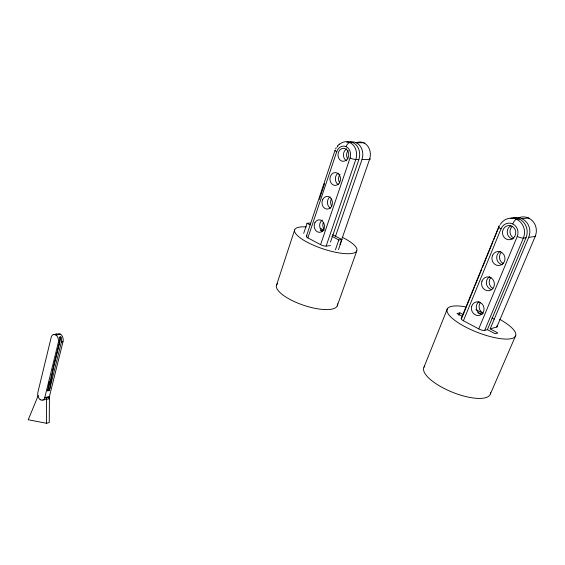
<?xml version="1.0" encoding="UTF-8"?>
<svg xmlns="http://www.w3.org/2000/svg" width="565" height="565" viewBox="0 0 565 565"><rect width="100%" height="100%" fill="white"/><g stroke="black" fill="none" stroke-linecap="round" stroke-linejoin="round"><path stroke-width="0.85" d="M46.471 423.27L46.598 399.342A3.115 2.02 77.3 0 0 46.372 397.894L49.176 397.252A3.108 2.02 77.3 0 1 49.402 398.706L49.268 422.564L46.471 423.27L28.25 419.76L38.215 395.528M47.742 390.867L59.721 342.277A5.579 3.687 79.5 0 0 59.177 337.143L60.858 336.853A5.572 3.687 79.5 0 1 61.401 341.98L49.402 390.5L47.742 390.867L49.339 381.552M49.402 390.5L53.477 366.812L60.858 336.853M55.956 335.059A5.586 3.687 79.5 0 0 51.182 337.446L37.876 392.315A5.459 3.524 77.5 0 0 40.186 399.632A5.459 3.524 77.5 0 0 44.783 397.569L58.322 342.524A5.586 3.687 79.5 0 0 55.956 335.059L60.639 334.254M48.647 398.191A5.431 3.524 77.5 0 0 49.416 396.517L63.005 341.691A5.565 3.687 79.6 0 0 61.769 335.384A5.565 3.687 79.6 0 0 57.418 334.12M276.504 285.247L294.633 229.976M303.709 233.345L307.049 223.302L310.227 223.034M306.336 236.396L335.017 150.389M319.366 199.318L324.649 183.484M330.454 245.598L326.132 246.093A4.16 1.165 18.5 0 1 320.574 244.659L307.89 237.9L336.712 151.688A8.729 7.218 -86.7 0 1 346.147 146.653A4.393 2.189 -64.8 0 1 349.862 142.578L352.956 142.62M320.574 244.659L350.074 157.96A8.729 7.218 -86.7 0 0 346.147 146.653M326.132 246.093L355.788 159.528A13.059 10.813 -86.6 0 0 352.595 144.442A13.059 10.813 -86.6 0 0 339.614 144.245M330.483 242.081L358.874 159.507A13.002 10.792 -86.5 0 0 357.264 146.321A13.002 10.792 -86.5 0 0 346.804 142.09M335.342 236.749L361.988 159.485A12.953 10.77 -86.3 0 0 360.392 146.356A12.953 10.77 -86.3 0 0 349.954 142.14M335.419 249.808L338.838 239.956L341.959 239.609L338.491 249.589M337.206 305.976L356.755 250.952M423.983 367.172L447.325 308.886M458.893 315.27L459.875 312.848L462.862 314.43M461.238 318.533L499.354 225.343M462.078 317.382L474.409 287.161M475.073 285.523L481.74 269.187M482.404 267.556L493.068 241.417M493.732 239.786L499.065 226.713A4.788 1.017 20.1 0 0 501.007 228.839L463.42 320.743L478.739 328.901A4.668 1.377 21.3 0 0 484.678 330.391L487.397 329.635L495.152 333.753L497.885 332.969L490.152 328.872L528.706 237.364A14.09 13.221 -87.4 0 0 526.679 222.405A14.09 13.221 -87.4 0 0 513.091 218.111M478.739 328.901L517.25 236.467A9.506 8.878 -88.3 0 0 512.738 223.917A4.845 1.744 -62.5 0 1 516.551 219.291L519.228 219.001M484.678 330.391L523.374 238.112A14.217 13.292 -88 0 0 517.717 219.898A14.217 13.292 -88 0 0 500.23 224.446M487.397 329.635L526.022 237.745A14.153 13.256 -87.7 0 0 523.981 222.716A14.153 13.256 -87.7 0 0 510.357 218.394M490.152 328.872L496.819 327.022L535.196 236.453A4.76 0.989 20.3 0 0 535.373 235.711M490.413 393.925L515.704 335.518M335.589 148.941L336.309 147.592M337.354 146.088L339.487 143.997M459.875 312.848L457.036 313.533L462.283 316.315M46.598 399.342L49.402 398.706M40.179 399.625L40.864 399.469M44.783 397.569L49.416 396.517M58.322 342.524L59.721 342.277M61.401 341.98L63.005 341.691M526.022 237.745L523.374 238.112A4.845 1.031 20.3 0 1 517.25 236.467M528.706 237.364L535.196 236.453A13.941 13.129 -86.6 0 0 532.739 221.127A13.941 13.129 -86.6 0 0 518.423 217.878M521.933 218.704L528.487 218.005A4.76 1.674 -62.5 0 1 529.313 218.832M358.874 159.507L355.788 159.528A4.301 0.869 18.2 0 1 350.074 157.96M361.988 159.485L369.552 159.436A4.23 0.833 18.3 0 0 369.743 158.588M356.098 142.67L363.705 142.79A4.322 2.112 -64.8 0 1 364.82 143.708M320.291 228.288L324.162 230.308M332.672 234.757L341.959 239.609M475.878 309.578L482.764 313.18M491.945 317.975L494.241 319.169M307.049 223.302L310.15 224.927M320.228 230.209L322.559 231.424M331.86 236.297L338.838 239.956M477.686 312.664L481.521 314.677M513.868 238.119A7.048 6.611 -87.4 0 1 512.413 226.219M512.907 239.03A7.077 6.625 -87.7 0 1 507.314 233.232A7.077 6.625 -87.7 0 1 510.817 225.753M503.295 263.551A6.95 6.497 85.5 0 1 501.367 252.244M502.292 264.597A6.985 6.512 85.3 0 1 496.783 258.784A6.985 6.512 85.3 0 1 500.216 251.46M492.941 288.475A6.872 6.377 79.5 0 1 491.027 277.295M491.882 289.64A6.907 6.392 79.5 0 1 486.458 283.821A6.907 6.392 79.5 0 1 489.827 276.652M483.308 313.151A6.808 6.25 74.9 0 1 480.476 302.317M482.305 314.288A6.837 6.264 74.9 0 1 476.479 309.041A6.837 6.264 74.9 0 1 479.085 301.675M501.007 228.839A9.506 8.878 -88.3 0 1 512.738 223.917M463.42 320.743A4.612 1.356 21 0 1 461.746 318.201M496.946 325.857A4.584 1.321 21.4 0 1 496.819 327.022M499.778 319.352A36.711 10.65 21.2 0 1 506.904 339.085A36.711 10.65 21.2 0 1 454.211 319.917A36.711 10.65 21.2 0 1 465.263 306.802M490.611 392.675A35.828 12.253 21.9 0 1 452.53 392.265A35.828 12.253 21.9 0 1 424.675 366.169M54.078 334.713A5.579 3.687 79.5 0 1 55.088 334.254L56.768 333.971A5.572 3.687 79.5 0 0 55.391 334.748M46.372 397.894A5.452 3.524 77.5 0 1 42.898 399.716M347.863 159.083A6.476 5.382 -86.3 0 1 348.096 150.424M346.769 160.856A6.505 5.396 -86.5 0 1 343.442 154.965A6.505 5.396 -86.5 0 1 346.748 148.87M339.777 182.898A6.392 5.311 -88.7 0 1 340.003 174.352M338.223 184.536A6.413 5.318 -88.8 0 1 335.37 178.95A6.413 5.318 -88.8 0 1 338.124 173.236M331.839 206.281A6.307 5.233 89 0 1 331.422 198.802M330.68 208.266A6.335 5.24 88.9 0 1 327.446 202.743A6.335 5.24 88.9 0 1 330.151 196.86M324.042 229.249A6.236 5.156 86.8 0 1 323.385 222.349M322.855 231.332A6.257 5.163 86.7 0 1 319.663 225.823A6.257 5.163 86.7 0 1 322.318 220.06M357.596 142.267A12.826 10.721 -86 0 1 367.977 146.434A12.826 10.721 -86 0 1 369.552 159.436L339.968 244.497A4.089 1.123 18.6 0 0 340.42 243.522M336.712 151.688A4.266 0.855 18.1 0 1 335.405 150.17M307.89 237.9A4.125 1.144 18.2 0 1 307.127 235.993M337.277 146.985A13.059 10.813 -86.6 0 1 337.969 146.003M342.305 237.3A32.798 9.026 18.5 0 1 350.236 253.65A32.798 9.026 18.5 0 1 303.702 240.224A32.798 9.026 18.5 0 1 306.287 226.904M337.467 303.822A32.085 10.424 18.6 0 1 303.299 305.156A32.085 10.424 18.6 0 1 277.712 283.453M514.764 236.389A7.133 6.66 -88.3 0 0 509.362 225.506A7.133 6.66 -88.3 0 0 503.238 236.001A7.133 6.66 -88.3 0 0 514.764 236.389M492.595 255.253A7.034 6.547 85 0 0 498.824 265.522A7.034 6.547 85 0 0 503.916 254.702A7.034 6.547 85 0 0 492.595 255.253M481.959 281.186A6.957 6.42 79.4 0 0 489.015 290.714A6.957 6.42 79.4 0 0 492.97 279.604A6.957 6.42 79.4 0 0 481.959 281.186M471.606 306.626A6.893 6.293 75 0 0 479.388 315.355A6.893 6.293 75 0 0 482.192 304.027A6.893 6.293 75 0 0 471.606 306.626M347.757 158.546A6.547 5.417 -86.7 0 0 343.965 148.284A6.547 5.417 -86.7 0 0 338.428 157.579A6.547 5.417 -86.7 0 0 347.757 158.546M339.537 182.77A6.462 5.339 -89 0 0 335.787 172.579A6.462 5.339 -89 0 0 330.341 181.662A6.462 5.339 -89 0 0 339.537 182.77M322.693 199.452A6.377 5.262 88.8 0 0 327.135 209.135A6.377 5.262 88.8 0 0 331.803 199.699A6.377 5.262 88.8 0 0 322.693 199.452M314.889 222.751A6.3 5.177 86.6 0 0 319.281 232.385A6.3 5.177 86.6 0 0 323.865 223.133A6.3 5.177 86.6 0 0 314.889 222.751"/></g></svg>
